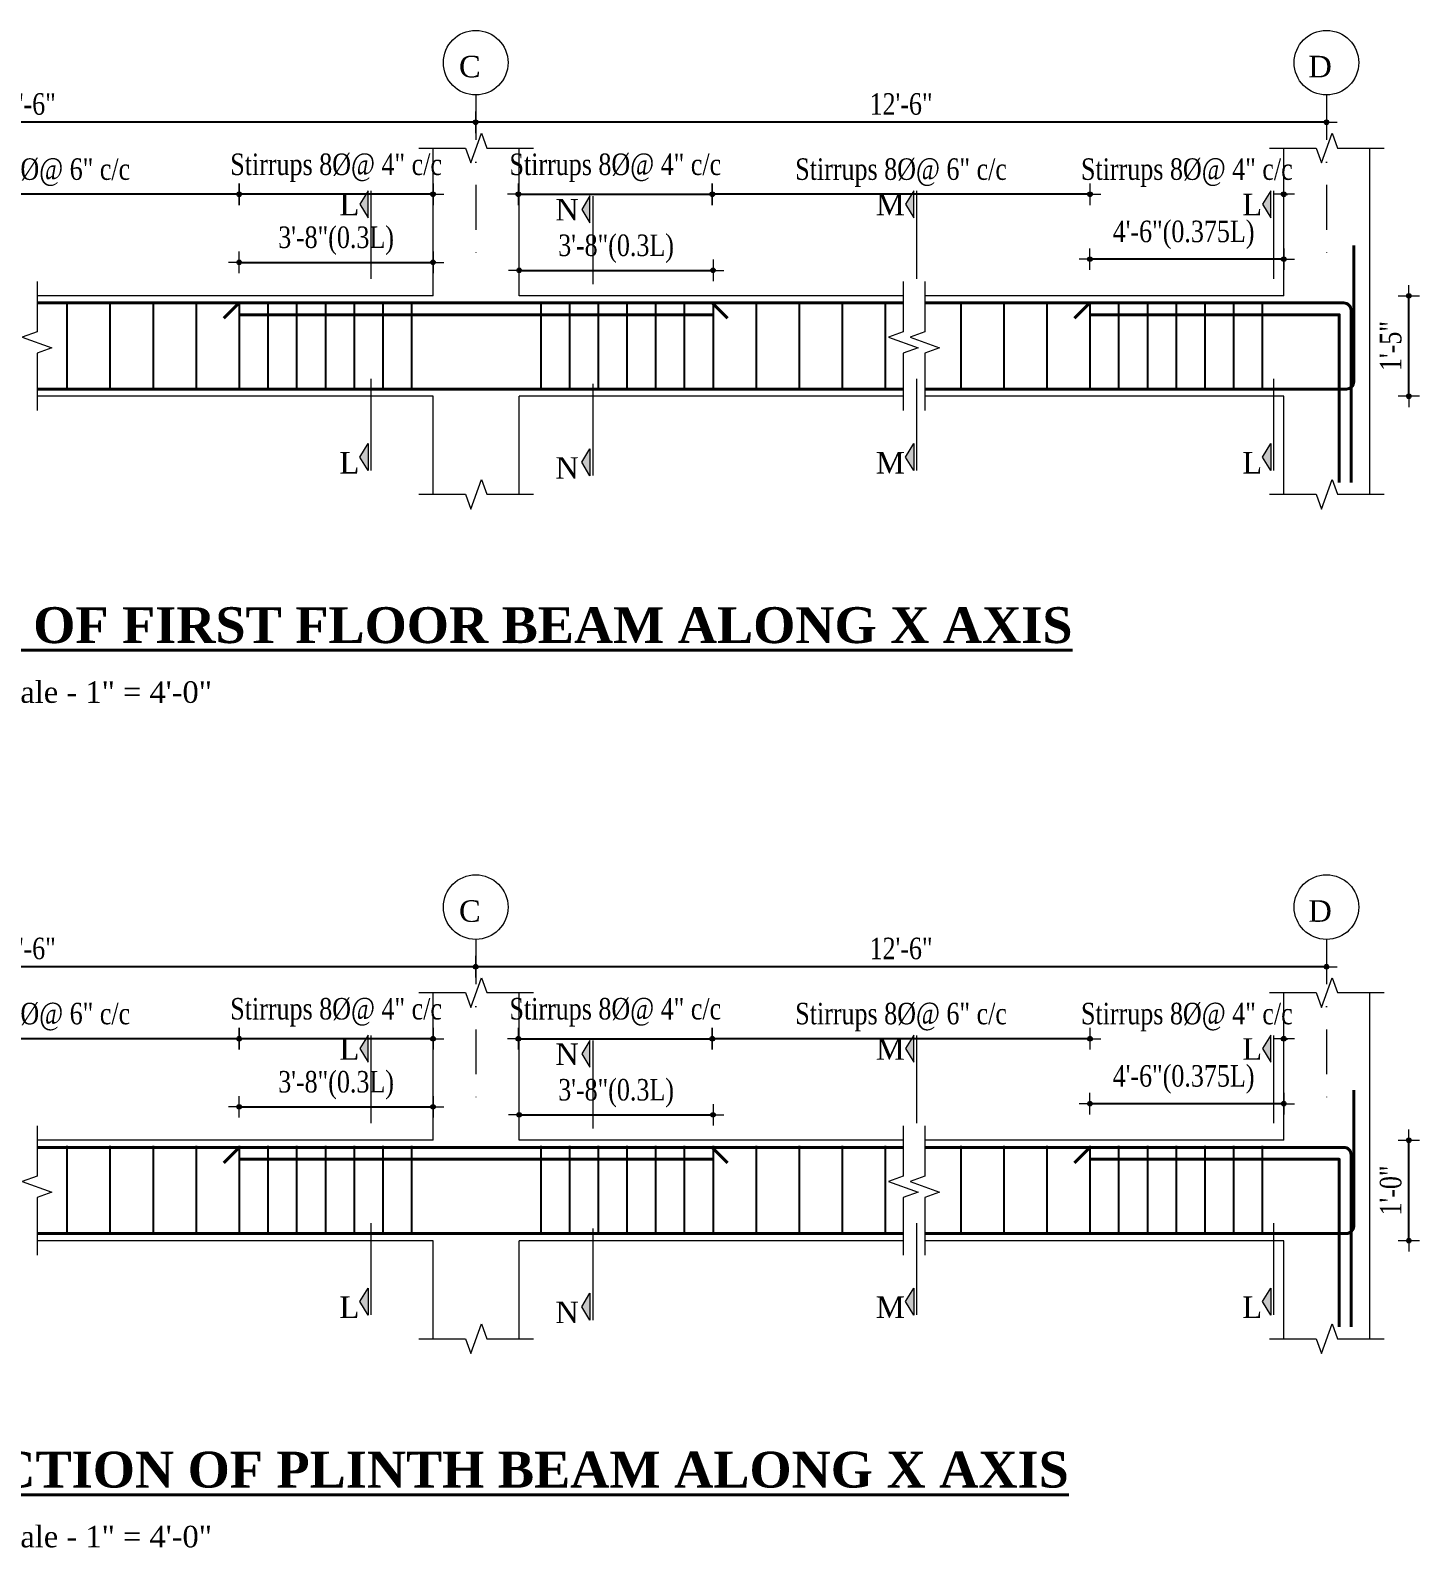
# Model space of a CAD drawing. Header units: feet. Extents: x 28652 to 66086, y -6769 to -640.
# Drawn here: x 55464 to 55851.1, y -1628.5 to -1205.6 of the extents above; entities that cross this region are included whole.
import ezdxf

# ---------------------------------------------------------------- set-up
doc = ezdxf.new("R2010")
doc.units = ezdxf.units.FT
doc.header["$LTSCALE"] = 50
doc.header["$MEASUREMENT"] = 0
doc.header["$PDMODE"] = 34
doc.linetypes.add('DASHDOTX2', pattern=[2, 1, -0.5, 0, -0.5])
for name, color, linetype, lineweight in [('DIMENSION', 142, 'Continuous', 13), ('SES-CENTRE', 8, 'DASHDOTX2', 13), ('SES-DIMENSION', 142, 'Continuous', 13), ('SES-HACTH', 8, 'Continuous', 13), ('SES-REBARS', 1, 'Continuous', 40), ('SES-SLAB OUTLINE', 4, 'Continuous', 18), ('SES-TEXT', 3, 'Continuous', 20), ('SES-TitleText', 7, 'Continuous', 40)]:
    doc.layers.add(name, color=color, linetype=linetype, lineweight=lineweight)
doc.layers.add('SES-STIRRUP', color=10, linetype='Continuous')
doc.styles.add('1.8 str', font='times.ttf', dxfattribs={"width": 0.8, "height": 6})
doc.styles.add('SES-ARAIL', font='times.ttf', dxfattribs={"height": 6})
doc.styles.add('SES-Title Text', font='times.ttf', dxfattribs={"height": 10})
doc.dimstyles.new('1.4', dxfattribs={"dimscale": 0, "dimtxt": 6, "dimasz": 0.5, "dimexe": 2, "dimexo": 9, "dimgap": 2, "dimtad": 1, "dimdec": 0, "dimlfac": 0.5, "dimzin": 3, "dimdsep": 46, "dimlunit": 4, "dimtxsty": '1.8 str', "dimblk": 'DIM', "dimcen": 3, "dimdle": 3, "dimse1": 1, "dimse2": 1, "dimclrd": 256, "dimclre": 256, "dimclrt": 7, "dimadec": 1, "dimazin": 2, "dimtfac": 1, "dimtdec": 0, "dimtix": 1, "dimtofl": 0, "dimtmove": 2, "dimatfit": 3, "dimldrblk": 'arrow', "dimfxl": 2, "dimfrac": 2, "dimtolj": 2, "dimtzin": 0, "dimarcsym": 0})

# ---------------------------------------------------------------- blocks, each defined once
blk = doc.blocks.new('DIM')
at = {"layer": 'DIMENSION'}
h = blk.add_hatch(color=256, dxfattribs=at)
h.paths.add_polyline_path([(0, 1.28), (0, 0), (1.28, 0, 0.414214)])
h.paths.add_polyline_path([(1.28, 0), (0, 0), (0, -1.28, 0.414214)])
h.paths.add_polyline_path([(0, 0), (-1.28, 0, 0.414214), (0, -1.28)])
h.paths.add_polyline_path([(0, 1.28, 0.414214), (-1.28, 0), (0, 0)])
for p, q in [((-6, 0), (6, 0)), ((0, 6), (0, -6))]:
    blk.add_line(p, q, dxfattribs=at)
blk.add_circle((0, 0), 1.28, dxfattribs=at)
blk = doc.blocks.new('*D714')
at = {"layer": 'Defpoints', "color": 0, "ltscale": 10, "transparency": 16777216}
for p in [(55588.1, -1231.22), (55588.1, -1267.08), (55825.1, -1267.08)]:
    blk.add_point(p, dxfattribs=at)
at = {"layer": 'SES-DIMENSION', "lineweight": -2, "ltscale": 10, "transparency": 16777216}
blk.add_line((55824.6, -1231.22), (55588.6, -1231.22), dxfattribs=at)
at = {"layer": 'SES-DIMENSION', "lineweight": -2, "ltscale": 10, "transparency": 16777216, "xscale": 0.5, "yscale": 0.5, "zscale": 0.5, "rotation": 180}
blk.add_blockref('DIM', (55588.1, -1231.22), dxfattribs=at)
at = {"layer": 'SES-DIMENSION', "lineweight": -2, "ltscale": 10, "transparency": 16777216, "xscale": 0.5, "yscale": 0.5, "zscale": 0.5}
blk.add_blockref('DIM', (55825.1, -1231.22), dxfattribs=at)
at = {"layer": 'SES-DIMENSION', "color": 7, "ltscale": 10, "transparency": 16777216, "insert": (55706.6, -1226.17), "char_height": 6, "attachment_point": 5, "style": '1.8 str'}
blk.add_mtext('\\A2;12\'-6"', dxfattribs=at)
blk = doc.blocks.new('arrow')
at = {"layer": 'DIMENSION'}
blk.add_lwpolyline([(1.21, 0, 0, 2.1, 0), (-2.29, 0, 0, 0, 0), (1.21, 0, 0, 0, 0)], format="xyseb", dxfattribs=at)
blk = doc.blocks.new('*D752')
at = {"layer": 'Defpoints', "color": 0, "ltscale": 10, "transparency": 16777216}
for p in [(55336.6, -1231.22), (55336.6, -1270.51), (55588.1, -1270.51)]:
    blk.add_point(p, dxfattribs=at)
at = {"layer": 'SES-DIMENSION', "lineweight": -2, "ltscale": 10, "transparency": 16777216}
blk.add_line((55587.6, -1231.22), (55337.1, -1231.22), dxfattribs=at)
at = {"layer": 'SES-DIMENSION', "lineweight": -2, "ltscale": 10, "transparency": 16777216, "xscale": 0.5, "yscale": 0.5, "zscale": 0.5, "rotation": 180}
blk.add_blockref('DIM', (55336.6, -1231.22), dxfattribs=at)
at = {"layer": 'SES-DIMENSION', "lineweight": -2, "ltscale": 10, "transparency": 16777216, "xscale": 0.5, "yscale": 0.5, "zscale": 0.5}
blk.add_blockref('DIM', (55588.1, -1231.22), dxfattribs=at)
at = {"layer": 'SES-DIMENSION', "color": 7, "ltscale": 10, "transparency": 16777216, "insert": (55462.35, -1226.17), "char_height": 6, "attachment_point": 5, "style": '1.8 str'}
blk.add_mtext('\\A2;11\'-6"', dxfattribs=at)
blk = doc.blocks.new('*D715')
at = {"layer": 'Defpoints', "color": 0, "ltscale": 10, "transparency": 16777216}
for p in [(55759.21, -1269.4), (55759.21, -1293.29), (55813.21, -1290.12)]:
    blk.add_point(p, dxfattribs=at)
at = {"layer": 'SES-DIMENSION', "lineweight": -2, "ltscale": 10, "transparency": 16777216}
blk.add_line((55812.71, -1269.4), (55759.71, -1269.4), dxfattribs=at)
at = {"layer": 'SES-DIMENSION', "lineweight": -2, "ltscale": 10, "transparency": 16777216, "xscale": 0.5, "yscale": 0.5, "zscale": 0.5, "rotation": 180}
blk.add_blockref('DIM', (55759.21, -1269.4), dxfattribs=at)
at = {"layer": 'SES-DIMENSION', "lineweight": -2, "ltscale": 10, "transparency": 16777216, "xscale": 0.5, "yscale": 0.5, "zscale": 0.5}
blk.add_blockref('DIM', (55813.21, -1269.4), dxfattribs=at)
at = {"layer": 'SES-DIMENSION', "color": 7, "ltscale": 10, "transparency": 16777216, "insert": (55785.3, -1262.62), "char_height": 6, "attachment_point": 5, "style": '1.8 str'}
blk.add_mtext('\\A2;4\'-6"(0.375L)', dxfattribs=at)
blk = doc.blocks.new('*D716')
at = {"layer": 'Defpoints', "color": 0, "ltscale": 10, "transparency": 16777216}
for p in [(55759.21, -1251.29), (55813.21, -1263.27), (55759.21, -1268.54)]:
    blk.add_point(p, dxfattribs=at)
at = {"layer": 'SES-DIMENSION', "lineweight": -2, "ltscale": 10, "transparency": 16777216}
for p, q in [((55758.71, -1251.29), (55758.21, -1251.29)), ((55813.71, -1251.29), (55814.21, -1251.29))]:
    blk.add_line(p, q, dxfattribs=at)
at = {"layer": 'SES-DIMENSION', "lineweight": -2, "ltscale": 10, "transparency": 16777216, "xscale": 0.5, "yscale": 0.5, "zscale": 0.5}
blk.add_blockref('DIM', (55759.21, -1251.29), dxfattribs=at)
at = {"layer": 'SES-DIMENSION', "lineweight": -2, "ltscale": 10, "transparency": 16777216, "xscale": 0.5, "yscale": 0.5, "zscale": 0.5, "rotation": 180}
blk.add_blockref('DIM', (55813.21, -1251.29), dxfattribs=at)
at = {"layer": 'SES-DIMENSION', "color": 7, "ltscale": 10, "transparency": 16777216, "insert": (55786.21, -1245.26), "char_height": 6, "attachment_point": 5, "style": '1.8 str'}
blk.add_mtext('\\A2;Stirrups 8%%C@ 4" c/c', dxfattribs=at)
blk = doc.blocks.new('*D717')
at = {"layer": 'Defpoints', "color": 0, "ltscale": 10, "transparency": 16777216}
for p in [(55654.21, -1272.51), (55600.21, -1279.6), (55654.21, -1290.22)]:
    blk.add_point(p, dxfattribs=at)
at = {"layer": 'SES-DIMENSION', "lineweight": -2, "ltscale": 10, "transparency": 16777216}
blk.add_line((55600.71, -1272.51), (55653.71, -1272.51), dxfattribs=at)
at = {"layer": 'SES-DIMENSION', "lineweight": -2, "ltscale": 10, "transparency": 16777216, "xscale": 0.5, "yscale": 0.5, "zscale": 0.5, "rotation": 180}
blk.add_blockref('DIM', (55600.21, -1272.51), dxfattribs=at)
at = {"layer": 'SES-DIMENSION', "lineweight": -2, "ltscale": 10, "transparency": 16777216, "xscale": 0.5, "yscale": 0.5, "zscale": 0.5}
blk.add_blockref('DIM', (55654.21, -1272.51), dxfattribs=at)
at = {"layer": 'SES-DIMENSION', "color": 7, "ltscale": 10, "transparency": 16777216, "insert": (55627.21, -1266.49), "char_height": 6, "attachment_point": 5, "style": '1.8 str'}
blk.add_mtext('\\A2;3\'-8"(0.3L)', dxfattribs=at)
blk = doc.blocks.new('*D718')
at = {"layer": 'Defpoints', "color": 0, "ltscale": 10, "transparency": 16777216}
for p in [(55653.99, -1251.29), (55599.99, -1263.27), (55653.99, -1268.54)]:
    blk.add_point(p, dxfattribs=at)
at = {"layer": 'SES-DIMENSION', "lineweight": -2, "ltscale": 10, "transparency": 16777216}
blk.add_line((55600.49, -1251.29), (55653.49, -1251.29), dxfattribs=at)
at = {"layer": 'SES-DIMENSION', "lineweight": -2, "ltscale": 10, "transparency": 16777216, "xscale": 0.5, "yscale": 0.5, "zscale": 0.5, "rotation": 180}
blk.add_blockref('DIM', (55599.99, -1251.29), dxfattribs=at)
at = {"layer": 'SES-DIMENSION', "lineweight": -2, "ltscale": 10, "transparency": 16777216, "xscale": 0.5, "yscale": 0.5, "zscale": 0.5}
blk.add_blockref('DIM', (55653.99, -1251.29), dxfattribs=at)
at = {"layer": 'SES-DIMENSION', "color": 7, "ltscale": 10, "transparency": 16777216, "insert": (55626.99, -1243.92), "char_height": 6, "attachment_point": 5, "style": '1.8 str'}
blk.add_mtext('\\A2;Stirrups 8%%C@ 4" c/c', dxfattribs=at)
blk = doc.blocks.new('*D719')
at = {"layer": 'Defpoints', "color": 0, "ltscale": 10, "transparency": 16777216}
for p in [(55653.99, -1251.29), (55653.99, -1268.54), (55759.21, -1266.32)]:
    blk.add_point(p, dxfattribs=at)
at = {"layer": 'SES-DIMENSION', "lineweight": -2, "ltscale": 10, "transparency": 16777216}
blk.add_line((55758.71, -1251.29), (55654.49, -1251.29), dxfattribs=at)
at = {"layer": 'SES-DIMENSION', "lineweight": -2, "ltscale": 10, "transparency": 16777216, "xscale": 0.5, "yscale": 0.5, "zscale": 0.5, "rotation": 180}
blk.add_blockref('DIM', (55653.99, -1251.29), dxfattribs=at)
at = {"layer": 'SES-DIMENSION', "lineweight": -2, "ltscale": 10, "transparency": 16777216, "xscale": 0.5, "yscale": 0.5, "zscale": 0.5}
blk.add_blockref('DIM', (55759.21, -1251.29), dxfattribs=at)
at = {"layer": 'SES-DIMENSION', "color": 7, "ltscale": 10, "transparency": 16777216, "insert": (55706.6, -1245.26), "char_height": 6, "attachment_point": 5, "style": '1.8 str'}
blk.add_mtext('\\A2;Stirrups 8%%C@ 6" c/c', dxfattribs=at)
blk = doc.blocks.new('*D720')
at = {"layer": 'Defpoints', "color": 0, "ltscale": 10, "transparency": 16777216}
for p in [(55576.21, -1270.28), (55522.21, -1279.6), (55576.21, -1290.22)]:
    blk.add_point(p, dxfattribs=at)
at = {"layer": 'SES-DIMENSION', "lineweight": -2, "ltscale": 10, "transparency": 16777216}
blk.add_line((55522.71, -1270.28), (55575.71, -1270.28), dxfattribs=at)
at = {"layer": 'SES-DIMENSION', "lineweight": -2, "ltscale": 10, "transparency": 16777216, "xscale": 0.5, "yscale": 0.5, "zscale": 0.5, "rotation": 180}
blk.add_blockref('DIM', (55522.21, -1270.28), dxfattribs=at)
at = {"layer": 'SES-DIMENSION', "lineweight": -2, "ltscale": 10, "transparency": 16777216, "xscale": 0.5, "yscale": 0.5, "zscale": 0.5}
blk.add_blockref('DIM', (55576.21, -1270.28), dxfattribs=at)
at = {"layer": 'SES-DIMENSION', "color": 7, "ltscale": 10, "transparency": 16777216, "insert": (55549.21, -1264.25), "char_height": 6, "attachment_point": 5, "style": '1.8 str'}
blk.add_mtext('\\A2;3\'-8"(0.3L)', dxfattribs=at)
blk = doc.blocks.new('*D721')
at = {"layer": 'Defpoints', "color": 0, "ltscale": 10, "transparency": 16777216}
for p in [(55522.21, -1251.29), (55576.21, -1263.27), (55522.21, -1268.54)]:
    blk.add_point(p, dxfattribs=at)
at = {"layer": 'SES-DIMENSION', "lineweight": -2, "ltscale": 10, "transparency": 16777216}
blk.add_line((55575.71, -1251.29), (55522.71, -1251.29), dxfattribs=at)
at = {"layer": 'SES-DIMENSION', "lineweight": -2, "ltscale": 10, "transparency": 16777216, "xscale": 0.5, "yscale": 0.5, "zscale": 0.5, "rotation": 180}
blk.add_blockref('DIM', (55522.21, -1251.29), dxfattribs=at)
at = {"layer": 'SES-DIMENSION', "lineweight": -2, "ltscale": 10, "transparency": 16777216, "xscale": 0.5, "yscale": 0.5, "zscale": 0.5}
blk.add_blockref('DIM', (55576.21, -1251.29), dxfattribs=at)
at = {"layer": 'SES-DIMENSION', "color": 7, "ltscale": 10, "transparency": 16777216, "insert": (55549.21, -1243.92), "char_height": 6, "attachment_point": 5, "style": '1.8 str'}
blk.add_mtext('\\A2;Stirrups 8%%C@ 4" c/c', dxfattribs=at)
blk = doc.blocks.new('*D724')
at = {"layer": 'Defpoints', "color": 0, "ltscale": 10, "transparency": 16777216}
for p in [(55402.49, -1251.29), (55402.49, -1254.29), (55522.21, -1266.32)]:
    blk.add_point(p, dxfattribs=at)
at = {"layer": 'SES-DIMENSION', "lineweight": -2, "ltscale": 10, "transparency": 16777216}
blk.add_line((55521.71, -1251.29), (55402.99, -1251.29), dxfattribs=at)
at = {"layer": 'SES-DIMENSION', "lineweight": -2, "ltscale": 10, "transparency": 16777216, "xscale": 0.5, "yscale": 0.5, "zscale": 0.5, "rotation": 180}
blk.add_blockref('DIM', (55402.49, -1251.29), dxfattribs=at)
at = {"layer": 'SES-DIMENSION', "lineweight": -2, "ltscale": 10, "transparency": 16777216, "xscale": 0.5, "yscale": 0.5, "zscale": 0.5}
blk.add_blockref('DIM', (55522.21, -1251.29), dxfattribs=at)
at = {"layer": 'SES-DIMENSION', "color": 7, "ltscale": 10, "transparency": 16777216, "insert": (55462.35, -1245.26), "char_height": 6, "attachment_point": 5, "style": '1.8 str'}
blk.add_mtext('\\A2;Stirrups 8%%C@ 6" c/c', dxfattribs=at)
blk = doc.blocks.new('*D725')
at = {"layer": 'Defpoints', "color": 0, "ltscale": 10, "transparency": 16777216}
for p in [(55845.8, -1279.6), (55848.06, -1279.6), (55843.36, -1307.6)]:
    blk.add_point(p, dxfattribs=at)
at = {"layer": 'SES-DIMENSION', "lineweight": -2, "ltscale": 10, "transparency": 16777216}
blk.add_line((55848.06, -1307.1), (55848.06, -1280.1), dxfattribs=at)
at = {"layer": 'SES-DIMENSION', "lineweight": -2, "ltscale": 10, "transparency": 16777216, "xscale": 0.5, "yscale": 0.5, "zscale": 0.5}
for p, rotation in [((55848.06, -1279.6), 90), ((55848.06, -1307.6), 270)]:
    blk.add_blockref('DIM', p, dxfattribs=dict(at, rotation=rotation))
at = {"layer": 'SES-DIMENSION', "color": 7, "ltscale": 10, "transparency": 16777216, "insert": (55843.01, -1293.6), "char_height": 6, "attachment_point": 5, "rotation": 90, "style": '1.8 str'}
blk.add_mtext('\\A2;1\'-5"', dxfattribs=at)
blk = doc.blocks.new('*D695')
at = {"layer": 'Defpoints', "color": 0, "ltscale": 10, "transparency": 16777216}
for p in [(55588.1, -1466.61), (55588.1, -1502.46), (55825.1, -1502.46)]:
    blk.add_point(p, dxfattribs=at)
at = {"layer": 'SES-DIMENSION', "lineweight": -2, "ltscale": 10, "transparency": 16777216}
blk.add_line((55824.6, -1466.61), (55588.6, -1466.61), dxfattribs=at)
at = {"layer": 'SES-DIMENSION', "lineweight": -2, "ltscale": 10, "transparency": 16777216, "xscale": 0.5, "yscale": 0.5, "zscale": 0.5, "rotation": 180}
blk.add_blockref('DIM', (55588.1, -1466.61), dxfattribs=at)
at = {"layer": 'SES-DIMENSION', "lineweight": -2, "ltscale": 10, "transparency": 16777216, "xscale": 0.5, "yscale": 0.5, "zscale": 0.5}
blk.add_blockref('DIM', (55825.1, -1466.61), dxfattribs=at)
at = {"layer": 'SES-DIMENSION', "color": 7, "ltscale": 10, "transparency": 16777216, "insert": (55706.6, -1461.56), "char_height": 6, "attachment_point": 5, "style": '1.8 str'}
blk.add_mtext('\\A2;12\'-6"', dxfattribs=at)
blk = doc.blocks.new('*D751')
at = {"layer": 'Defpoints', "color": 0, "ltscale": 10, "transparency": 16777216}
for p in [(55336.6, -1466.61), (55336.6, -1505.9), (55588.1, -1505.9)]:
    blk.add_point(p, dxfattribs=at)
at = {"layer": 'SES-DIMENSION', "lineweight": -2, "ltscale": 10, "transparency": 16777216}
blk.add_line((55587.6, -1466.61), (55337.1, -1466.61), dxfattribs=at)
at = {"layer": 'SES-DIMENSION', "lineweight": -2, "ltscale": 10, "transparency": 16777216, "xscale": 0.5, "yscale": 0.5, "zscale": 0.5, "rotation": 180}
blk.add_blockref('DIM', (55336.6, -1466.61), dxfattribs=at)
at = {"layer": 'SES-DIMENSION', "lineweight": -2, "ltscale": 10, "transparency": 16777216, "xscale": 0.5, "yscale": 0.5, "zscale": 0.5}
blk.add_blockref('DIM', (55588.1, -1466.61), dxfattribs=at)
at = {"layer": 'SES-DIMENSION', "color": 7, "ltscale": 10, "transparency": 16777216, "insert": (55462.35, -1461.56), "char_height": 6, "attachment_point": 5, "style": '1.8 str'}
blk.add_mtext('\\A2;11\'-6"', dxfattribs=at)
blk = doc.blocks.new('*D696')
at = {"layer": 'Defpoints', "color": 0, "ltscale": 10, "transparency": 16777216}
for p in [(55759.21, -1504.79), (55813.21, -1525.5), (55759.21, -1528.67)]:
    blk.add_point(p, dxfattribs=at)
at = {"layer": 'SES-DIMENSION', "lineweight": -2, "ltscale": 10, "transparency": 16777216}
blk.add_line((55812.71, -1504.79), (55759.71, -1504.79), dxfattribs=at)
at = {"layer": 'SES-DIMENSION', "lineweight": -2, "ltscale": 10, "transparency": 16777216, "xscale": 0.5, "yscale": 0.5, "zscale": 0.5, "rotation": 180}
blk.add_blockref('DIM', (55759.21, -1504.79), dxfattribs=at)
at = {"layer": 'SES-DIMENSION', "lineweight": -2, "ltscale": 10, "transparency": 16777216, "xscale": 0.5, "yscale": 0.5, "zscale": 0.5}
blk.add_blockref('DIM', (55813.21, -1504.79), dxfattribs=at)
at = {"layer": 'SES-DIMENSION', "color": 7, "ltscale": 10, "transparency": 16777216, "insert": (55785.3, -1498.01), "char_height": 6, "attachment_point": 5, "style": '1.8 str'}
blk.add_mtext('\\A2;4\'-6"(0.375L)', dxfattribs=at)
blk = doc.blocks.new('*D697')
at = {"layer": 'Defpoints', "color": 0, "ltscale": 10, "transparency": 16777216}
for p in [(55759.21, -1486.68), (55813.21, -1498.65), (55759.21, -1503.92)]:
    blk.add_point(p, dxfattribs=at)
at = {"layer": 'SES-DIMENSION', "lineweight": -2, "ltscale": 10, "transparency": 16777216}
for p, q in [((55758.71, -1486.68), (55758.21, -1486.68)), ((55813.71, -1486.68), (55814.21, -1486.68))]:
    blk.add_line(p, q, dxfattribs=at)
at = {"layer": 'SES-DIMENSION', "lineweight": -2, "ltscale": 10, "transparency": 16777216, "xscale": 0.5, "yscale": 0.5, "zscale": 0.5}
blk.add_blockref('DIM', (55759.21, -1486.68), dxfattribs=at)
at = {"layer": 'SES-DIMENSION', "lineweight": -2, "ltscale": 10, "transparency": 16777216, "xscale": 0.5, "yscale": 0.5, "zscale": 0.5, "rotation": 180}
blk.add_blockref('DIM', (55813.21, -1486.68), dxfattribs=at)
at = {"layer": 'SES-DIMENSION', "color": 7, "ltscale": 10, "transparency": 16777216, "insert": (55786.21, -1480.64), "char_height": 6, "attachment_point": 5, "style": '1.8 str'}
blk.add_mtext('\\A2;Stirrups 8%%C@ 4" c/c', dxfattribs=at)
blk = doc.blocks.new('*D698')
at = {"layer": 'Defpoints', "color": 0, "ltscale": 10, "transparency": 16777216}
for p in [(55654.21, -1507.9), (55600.21, -1514.98), (55654.21, -1525.61)]:
    blk.add_point(p, dxfattribs=at)
at = {"layer": 'SES-DIMENSION', "lineweight": -2, "ltscale": 10, "transparency": 16777216}
blk.add_line((55600.71, -1507.9), (55653.71, -1507.9), dxfattribs=at)
at = {"layer": 'SES-DIMENSION', "lineweight": -2, "ltscale": 10, "transparency": 16777216, "xscale": 0.5, "yscale": 0.5, "zscale": 0.5, "rotation": 180}
blk.add_blockref('DIM', (55600.21, -1507.9), dxfattribs=at)
at = {"layer": 'SES-DIMENSION', "lineweight": -2, "ltscale": 10, "transparency": 16777216, "xscale": 0.5, "yscale": 0.5, "zscale": 0.5}
blk.add_blockref('DIM', (55654.21, -1507.9), dxfattribs=at)
at = {"layer": 'SES-DIMENSION', "color": 7, "ltscale": 10, "transparency": 16777216, "insert": (55627.21, -1501.87), "char_height": 6, "attachment_point": 5, "style": '1.8 str'}
blk.add_mtext('\\A2;3\'-8"(0.3L)', dxfattribs=at)
blk = doc.blocks.new('*D699')
at = {"layer": 'Defpoints', "color": 0, "ltscale": 10, "transparency": 16777216}
for p in [(55653.99, -1486.68), (55599.99, -1498.65), (55653.99, -1503.92)]:
    blk.add_point(p, dxfattribs=at)
at = {"layer": 'SES-DIMENSION', "lineweight": -2, "ltscale": 10, "transparency": 16777216}
blk.add_line((55600.49, -1486.68), (55653.49, -1486.68), dxfattribs=at)
at = {"layer": 'SES-DIMENSION', "lineweight": -2, "ltscale": 10, "transparency": 16777216, "xscale": 0.5, "yscale": 0.5, "zscale": 0.5, "rotation": 180}
blk.add_blockref('DIM', (55599.99, -1486.68), dxfattribs=at)
at = {"layer": 'SES-DIMENSION', "lineweight": -2, "ltscale": 10, "transparency": 16777216, "xscale": 0.5, "yscale": 0.5, "zscale": 0.5}
blk.add_blockref('DIM', (55653.99, -1486.68), dxfattribs=at)
at = {"layer": 'SES-DIMENSION', "color": 7, "ltscale": 10, "transparency": 16777216, "insert": (55626.99, -1479.3), "char_height": 6, "attachment_point": 5, "style": '1.8 str'}
blk.add_mtext('\\A2;Stirrups 8%%C@ 4" c/c', dxfattribs=at)
blk = doc.blocks.new('*D700')
at = {"layer": 'Defpoints', "color": 0, "ltscale": 10, "transparency": 16777216}
for p in [(55653.99, -1486.68), (55653.99, -1503.92), (55759.21, -1501.71)]:
    blk.add_point(p, dxfattribs=at)
at = {"layer": 'SES-DIMENSION', "lineweight": -2, "ltscale": 10, "transparency": 16777216}
blk.add_line((55758.71, -1486.68), (55654.49, -1486.68), dxfattribs=at)
at = {"layer": 'SES-DIMENSION', "lineweight": -2, "ltscale": 10, "transparency": 16777216, "xscale": 0.5, "yscale": 0.5, "zscale": 0.5, "rotation": 180}
blk.add_blockref('DIM', (55653.99, -1486.68), dxfattribs=at)
at = {"layer": 'SES-DIMENSION', "lineweight": -2, "ltscale": 10, "transparency": 16777216, "xscale": 0.5, "yscale": 0.5, "zscale": 0.5}
blk.add_blockref('DIM', (55759.21, -1486.68), dxfattribs=at)
at = {"layer": 'SES-DIMENSION', "color": 7, "ltscale": 10, "transparency": 16777216, "insert": (55706.6, -1480.64), "char_height": 6, "attachment_point": 5, "style": '1.8 str'}
blk.add_mtext('\\A2;Stirrups 8%%C@ 6" c/c', dxfattribs=at)
blk = doc.blocks.new('*D701')
at = {"layer": 'Defpoints', "color": 0, "ltscale": 10, "transparency": 16777216}
for p in [(55576.21, -1505.66), (55522.21, -1514.98), (55576.21, -1525.61)]:
    blk.add_point(p, dxfattribs=at)
at = {"layer": 'SES-DIMENSION', "lineweight": -2, "ltscale": 10, "transparency": 16777216}
blk.add_line((55522.71, -1505.66), (55575.71, -1505.66), dxfattribs=at)
at = {"layer": 'SES-DIMENSION', "lineweight": -2, "ltscale": 10, "transparency": 16777216, "xscale": 0.5, "yscale": 0.5, "zscale": 0.5, "rotation": 180}
blk.add_blockref('DIM', (55522.21, -1505.66), dxfattribs=at)
at = {"layer": 'SES-DIMENSION', "lineweight": -2, "ltscale": 10, "transparency": 16777216, "xscale": 0.5, "yscale": 0.5, "zscale": 0.5}
blk.add_blockref('DIM', (55576.21, -1505.66), dxfattribs=at)
at = {"layer": 'SES-DIMENSION', "color": 7, "ltscale": 10, "transparency": 16777216, "insert": (55549.21, -1499.64), "char_height": 6, "attachment_point": 5, "style": '1.8 str'}
blk.add_mtext('\\A2;3\'-8"(0.3L)', dxfattribs=at)
blk = doc.blocks.new('*D702')
at = {"layer": 'Defpoints', "color": 0, "ltscale": 10, "transparency": 16777216}
for p in [(55522.21, -1486.68), (55576.21, -1498.65), (55522.21, -1503.92)]:
    blk.add_point(p, dxfattribs=at)
at = {"layer": 'SES-DIMENSION', "lineweight": -2, "ltscale": 10, "transparency": 16777216}
blk.add_line((55575.71, -1486.68), (55522.71, -1486.68), dxfattribs=at)
at = {"layer": 'SES-DIMENSION', "lineweight": -2, "ltscale": 10, "transparency": 16777216, "xscale": 0.5, "yscale": 0.5, "zscale": 0.5, "rotation": 180}
blk.add_blockref('DIM', (55522.21, -1486.68), dxfattribs=at)
at = {"layer": 'SES-DIMENSION', "lineweight": -2, "ltscale": 10, "transparency": 16777216, "xscale": 0.5, "yscale": 0.5, "zscale": 0.5}
blk.add_blockref('DIM', (55576.21, -1486.68), dxfattribs=at)
at = {"layer": 'SES-DIMENSION', "color": 7, "ltscale": 10, "transparency": 16777216, "insert": (55549.21, -1479.3), "char_height": 6, "attachment_point": 5, "style": '1.8 str'}
blk.add_mtext('\\A2;Stirrups 8%%C@ 4" c/c', dxfattribs=at)
blk = doc.blocks.new('*D705')
at = {"layer": 'Defpoints', "color": 0, "ltscale": 10, "transparency": 16777216}
for p in [(55402.49, -1486.68), (55402.49, -1489.68), (55522.21, -1501.71)]:
    blk.add_point(p, dxfattribs=at)
at = {"layer": 'SES-DIMENSION', "lineweight": -2, "ltscale": 10, "transparency": 16777216}
blk.add_line((55521.71, -1486.68), (55402.99, -1486.68), dxfattribs=at)
at = {"layer": 'SES-DIMENSION', "lineweight": -2, "ltscale": 10, "transparency": 16777216, "xscale": 0.5, "yscale": 0.5, "zscale": 0.5, "rotation": 180}
blk.add_blockref('DIM', (55402.49, -1486.68), dxfattribs=at)
at = {"layer": 'SES-DIMENSION', "lineweight": -2, "ltscale": 10, "transparency": 16777216, "xscale": 0.5, "yscale": 0.5, "zscale": 0.5}
blk.add_blockref('DIM', (55522.21, -1486.68), dxfattribs=at)
at = {"layer": 'SES-DIMENSION', "color": 7, "ltscale": 10, "transparency": 16777216, "insert": (55462.35, -1480.64), "char_height": 6, "attachment_point": 5, "style": '1.8 str'}
blk.add_mtext('\\A2;Stirrups 8%%C@ 6" c/c', dxfattribs=at)
blk = doc.blocks.new('*D706')
at = {"layer": 'Defpoints', "color": 0, "ltscale": 10, "transparency": 16777216}
for p in [(55845.8, -1514.98), (55848.06, -1514.98), (55843.36, -1542.98)]:
    blk.add_point(p, dxfattribs=at)
at = {"layer": 'SES-DIMENSION', "lineweight": -2, "ltscale": 10, "transparency": 16777216}
blk.add_line((55848.06, -1542.48), (55848.06, -1515.48), dxfattribs=at)
at = {"layer": 'SES-DIMENSION', "lineweight": -2, "ltscale": 10, "transparency": 16777216, "xscale": 0.5, "yscale": 0.5, "zscale": 0.5}
for p, rotation in [((55848.06, -1514.98), 90), ((55848.06, -1542.98), 270)]:
    blk.add_blockref('DIM', p, dxfattribs=dict(at, rotation=rotation))
at = {"layer": 'SES-DIMENSION', "color": 7, "ltscale": 10, "transparency": 16777216, "insert": (55843.01, -1528.98), "char_height": 6, "attachment_point": 5, "rotation": 90, "style": '1.8 str'}
blk.add_mtext('\\A2;1\'-0"', dxfattribs=at)

msp = doc.modelspace()

# ---------------------------------------------------------------- hatches: boundary and pattern name
at = {"layer": 'SES-HACTH', "ltscale": 10}
for points in [[(55558.12, -1250.32), (55558.12, -1257.82), (55555.81, -1254.07)], [(55619.93, -1251.76), (55619.93, -1259.26), (55617.62, -1255.51)], [(55710.15, -1250.32), (55710.15, -1257.82), (55707.84, -1254.07)], [(55809.62, -1250.32), (55809.62, -1257.82), (55807.31, -1254.07)], [(55558.12, -1328.31), (55558.12, -1320.81), (55555.81, -1324.56)], [(55619.93, -1329.76), (55619.93, -1322.25), (55617.62, -1326)], [(55710.15, -1328.31), (55710.15, -1320.81), (55707.84, -1324.56)], [(55809.62, -1328.31), (55809.62, -1320.81), (55807.31, -1324.56)], [(55558.12, -1485.7), (55558.12, -1493.2), (55555.81, -1489.45)], [(55619.93, -1487.15), (55619.93, -1494.65), (55617.62, -1490.9)], [(55710.15, -1485.7), (55710.15, -1493.2), (55707.84, -1489.45)], [(55809.62, -1485.7), (55809.62, -1493.2), (55807.31, -1489.45)], [(55558.12, -1563.7), (55558.12, -1556.19), (55555.81, -1559.94)], [(55710.15, -1563.7), (55710.15, -1556.19), (55707.84, -1559.94)], [(55809.62, -1563.7), (55809.62, -1556.19), (55807.31, -1559.94)], [(55619.93, -1565.14), (55619.93, -1557.64), (55617.62, -1561.39)]]:
    msp.add_hatch(color=256, dxfattribs=at).paths.add_polyline_path(points)

# ---------------------------------------------------------------- linework, layer by layer
at = {"layer": 'SES-CENTRE', "ltscale": 0.25}
for p, q in [((55588.1, -1223.61), (55588.1, -1270.51)), ((55825.1, -1223.61), (55825.1, -1270.51)), ((55588.1, -1458.99), (55588.1, -1505.9)), ((55825.1, -1458.99), (55825.1, -1505.9))]:
    msp.add_line(p, q, dxfattribs=at)
at = {"layer": 'SES-DIMENSION', "ltscale": 10}
for p, q in [((55558.97, -1274.87), (55558.97, -1250.37)), ((55620.79, -1276.31), (55620.79, -1251.81)), ((55711.01, -1274.87), (55711.01, -1250.37)), ((55810.47, -1274.87), (55810.47, -1250.37)), ((55558.97, -1328.26), (55558.97, -1302.72)), ((55620.79, -1329.71), (55620.79, -1304.16)), ((55711.01, -1328.26), (55711.01, -1302.72)), ((55810.47, -1328.26), (55810.47, -1302.72)), ((55558.97, -1510.25), (55558.97, -1485.75)), ((55620.79, -1511.69), (55620.79, -1487.2)), ((55711.01, -1510.25), (55711.01, -1485.75)), ((55810.47, -1510.25), (55810.47, -1485.75)), ((55558.97, -1563.65), (55558.97, -1538.1)), ((55711.01, -1563.65), (55711.01, -1538.1)), ((55810.47, -1563.65), (55810.47, -1538.1)), ((55620.79, -1565.09), (55620.79, -1539.55))]:
    msp.add_line(p, q, dxfattribs=at)
for points in [[(55558.12, -1257.82), (55558.12, -1250.32), (55555.81, -1254.07), (55558.12, -1257.82)], [(55619.93, -1259.26), (55619.93, -1251.76), (55617.62, -1255.51), (55619.93, -1259.26)], [(55710.15, -1257.82), (55710.15, -1250.32), (55707.84, -1254.07), (55710.15, -1257.82)], [(55809.62, -1257.82), (55809.62, -1250.32), (55807.31, -1254.07), (55809.62, -1257.82)], [(55558.12, -1493.2), (55558.12, -1485.7), (55555.81, -1489.45), (55558.12, -1493.2)], [(55619.93, -1494.65), (55619.93, -1487.15), (55617.62, -1490.9), (55619.93, -1494.65)], [(55710.15, -1493.2), (55710.15, -1485.7), (55707.84, -1489.45), (55710.15, -1493.2)], [(55809.62, -1493.2), (55809.62, -1485.7), (55807.31, -1489.45), (55809.62, -1493.2)]]:
    msp.add_lwpolyline(points, dxfattribs=at)
at = {"layer": 'SES-DIMENSION', "linetype": 'Continuous', "ltscale": 10}
for centre in [(55588.1, -1214.61), (55825.1, -1214.61), (55588.1, -1449.99), (55825.1, -1449.99)]:
    msp.add_circle(centre, 9, dxfattribs=at)
at = {"layer": 'SES-REBARS', "ltscale": 10}
for p, q in [((55522.21, -1284.89), (55654.21, -1284.89)), ((55547.07, -1281.6), (55707.21, -1281.6)), ((55547.07, -1305.6), (55707.21, -1305.6)), ((55547.07, -1516.98), (55707.21, -1516.98)), ((55522.21, -1520.27), (55654.21, -1520.27)), ((55547.07, -1540.98), (55707.21, -1540.98))]:
    msp.add_line(p, q, dxfattribs=at)
for points in [[(55813.21, -1305.6), (55830.69, -1305.6, 0.414214), (55832.71, -1303.58), (55832.71, -1265.6)], [(55831.96, -1331.6), (55831.96, -1283.61, 0.414214), (55829.94, -1281.6), (55813.21, -1281.6)], [(55813.21, -1540.98), (55830.69, -1540.98, 0.414214), (55832.71, -1538.97), (55832.71, -1500.98)], [(55831.96, -1566.98), (55831.96, -1519, 0.414214), (55829.94, -1516.98), (55813.21, -1516.98)]]:
    msp.add_lwpolyline(points, format="xyb", dxfattribs=at)
for points in [[(55465.9, -1281.6), (55547.07, -1281.6)], [(55522.21, -1281.6), (55517.95, -1285.86)], [(55607.21, -1281.6), (55661.21, -1281.6)], [(55607.21, -1284.89), (55654.21, -1284.89)], [(55653.99, -1281.6), (55658.25, -1285.86)], [(55759.21, -1281.6), (55713.21, -1281.6)], [(55759.21, -1281.6), (55754.95, -1285.86)], [(55813.21, -1281.6), (55759.21, -1281.6)], [(55813.21, -1284.89), (55759.21, -1284.89)], [(55828.67, -1331.6), (55828.67, -1284.89), (55813.21, -1284.89)], [(55547.07, -1305.6), (55465.9, -1305.6)], [(55661.21, -1305.6), (55607.21, -1305.6)], [(55713.21, -1305.6), (55759.21, -1305.6)], [(55759.21, -1305.6), (55813.21, -1305.6)], [(55465.9, -1516.98), (55547.07, -1516.98)], [(55522.21, -1516.98), (55517.95, -1521.24)], [(55607.21, -1516.98), (55661.21, -1516.98)], [(55653.99, -1516.98), (55658.25, -1521.24)], [(55759.21, -1516.98), (55713.21, -1516.98)], [(55759.21, -1516.98), (55754.95, -1521.24)], [(55813.21, -1516.98), (55759.21, -1516.98)], [(55607.21, -1520.27), (55654.21, -1520.27)], [(55813.21, -1520.27), (55759.21, -1520.27)], [(55828.67, -1566.98), (55828.67, -1520.27), (55813.21, -1520.27)], [(55547.07, -1540.98), (55465.9, -1540.98)], [(55661.21, -1540.98), (55607.21, -1540.98)], [(55713.21, -1540.98), (55759.21, -1540.98)], [(55759.21, -1540.98), (55813.21, -1540.98)]]:
    msp.add_lwpolyline(points, dxfattribs=at)
at = {"layer": 'SES-SLAB OUTLINE', "ltscale": 10}
for p, q in [((55576.21, -1279.6), (55576.21, -1238.43)), ((55600.21, -1279.6), (55600.21, -1238.43)), ((55813.21, -1279.6), (55813.21, -1238.43)), ((55837.21, -1334.91), (55837.21, -1238.43)), ((55576.21, -1279.6), (55465.9, -1279.6)), ((55707.21, -1279.6), (55600.21, -1279.6)), ((55813.21, -1279.6), (55713.21, -1279.6)), ((55576.21, -1307.6), (55465.9, -1307.6)), ((55576.21, -1334.91), (55576.21, -1307.6)), ((55600.21, -1334.91), (55600.21, -1307.6)), ((55707.21, -1307.6), (55600.21, -1307.6)), ((55813.21, -1307.6), (55713.21, -1307.6)), ((55813.21, -1334.91), (55813.21, -1307.6)), ((55576.21, -1514.98), (55576.21, -1473.82)), ((55600.21, -1514.98), (55600.21, -1473.82)), ((55813.21, -1514.98), (55813.21, -1473.82)), ((55837.21, -1570.29), (55837.21, -1473.82)), ((55576.21, -1514.98), (55465.9, -1514.98)), ((55707.21, -1514.98), (55600.21, -1514.98)), ((55813.21, -1514.98), (55713.21, -1514.98)), ((55576.21, -1542.98), (55465.9, -1542.98)), ((55576.21, -1570.29), (55576.21, -1542.98)), ((55600.21, -1570.29), (55600.21, -1542.98)), ((55707.21, -1542.98), (55600.21, -1542.98)), ((55813.21, -1542.98), (55713.21, -1542.98)), ((55813.21, -1570.29), (55813.21, -1542.98))]:
    msp.add_line(p, q, dxfattribs=at)
for points in [[(55572.21, -1238.43), (55585.21, -1238.43), (55586.71, -1242.55), (55589.71, -1234.31), (55591.21, -1238.43), (55604.21, -1238.43)], [(55809.21, -1238.43), (55822.21, -1238.43), (55823.71, -1242.55), (55826.71, -1234.31), (55828.21, -1238.43), (55841.21, -1238.43)], [(55465.9, -1275.6), (55465.9, -1289.6), (55461.78, -1291.1), (55470.02, -1294.1), (55465.9, -1295.6), (55465.9, -1311.6)], [(55707.21, -1275.6), (55707.21, -1289.6), (55703.09, -1291.1), (55711.33, -1294.1), (55707.21, -1295.6), (55707.21, -1311.6)], [(55713.21, -1275.6), (55713.21, -1289.6), (55709.09, -1291.1), (55717.33, -1294.1), (55713.21, -1295.6), (55713.21, -1311.6)], [(55572.21, -1334.91), (55585.21, -1334.91), (55586.71, -1339.03), (55589.71, -1330.79), (55591.21, -1334.91), (55604.21, -1334.91)], [(55809.21, -1334.91), (55822.21, -1334.91), (55823.71, -1339.03), (55826.71, -1330.79), (55828.21, -1334.91), (55841.21, -1334.91)], [(55572.21, -1473.82), (55585.21, -1473.82), (55586.71, -1477.94), (55589.71, -1469.7), (55591.21, -1473.82), (55604.21, -1473.82)], [(55809.21, -1473.82), (55822.21, -1473.82), (55823.71, -1477.94), (55826.71, -1469.7), (55828.21, -1473.82), (55841.21, -1473.82)], [(55465.9, -1510.98), (55465.9, -1524.98), (55461.78, -1526.48), (55470.02, -1529.48), (55465.9, -1530.98), (55465.9, -1546.98)], [(55707.21, -1510.98), (55707.21, -1524.98), (55703.09, -1526.48), (55711.33, -1529.48), (55707.21, -1530.98), (55707.21, -1546.98)], [(55713.21, -1510.98), (55713.21, -1524.98), (55709.09, -1526.48), (55717.33, -1529.48), (55713.21, -1530.98), (55713.21, -1546.98)], [(55572.21, -1570.29), (55585.21, -1570.29), (55586.71, -1574.42), (55589.71, -1566.17), (55591.21, -1570.29), (55604.21, -1570.29)], [(55809.21, -1570.29), (55822.21, -1570.29), (55823.71, -1574.42), (55826.71, -1566.17), (55828.21, -1570.29), (55841.21, -1570.29)]]:
    msp.add_lwpolyline(points, dxfattribs=at)
at = {"layer": 'SES-STIRRUP'}
for p, q in [((55474.21, -1281.2), (55474.21, -1306)), ((55486.21, -1281.2), (55486.21, -1306)), ((55498.21, -1281.2), (55498.21, -1306)), ((55510.21, -1281.2), (55510.21, -1306)), ((55522.21, -1281.2), (55522.21, -1306)), ((55530.21, -1281.2), (55530.21, -1306)), ((55538.21, -1281.2), (55538.21, -1306)), ((55546.21, -1281.2), (55546.21, -1306)), ((55554.21, -1281.2), (55554.21, -1306)), ((55562.21, -1281.2), (55562.21, -1306)), ((55570.21, -1281.2), (55570.21, -1306)), ((55606.21, -1281.2), (55606.21, -1306)), ((55614.21, -1281.2), (55614.21, -1306)), ((55622.21, -1281.2), (55622.21, -1306)), ((55630.21, -1281.2), (55630.21, -1306)), ((55638.21, -1281.2), (55638.21, -1306)), ((55646.21, -1281.2), (55646.21, -1306)), ((55654.21, -1281.2), (55654.21, -1306)), ((55666.21, -1281.2), (55666.21, -1306)), ((55678.21, -1281.2), (55678.21, -1306)), ((55690.21, -1281.2), (55690.21, -1306)), ((55702.21, -1281.2), (55702.21, -1306)), ((55723.21, -1281.2), (55723.21, -1306)), ((55735.21, -1281.2), (55735.21, -1306)), ((55747.21, -1281.2), (55747.21, -1306)), ((55759.21, -1281.2), (55759.21, -1306)), ((55767.21, -1281.2), (55767.21, -1306)), ((55775.21, -1281.2), (55775.21, -1306)), ((55783.21, -1281.2), (55783.21, -1306)), ((55791.21, -1281.2), (55791.21, -1306)), ((55799.21, -1281.2), (55799.21, -1306)), ((55807.21, -1281.2), (55807.21, -1306)), ((55474.21, -1516.58), (55474.21, -1541.38)), ((55486.21, -1516.58), (55486.21, -1541.38)), ((55498.21, -1516.58), (55498.21, -1541.38)), ((55510.21, -1516.58), (55510.21, -1541.38)), ((55522.21, -1516.58), (55522.21, -1541.38)), ((55530.21, -1516.58), (55530.21, -1541.38)), ((55538.21, -1516.58), (55538.21, -1541.38)), ((55546.21, -1516.58), (55546.21, -1541.38)), ((55554.21, -1516.58), (55554.21, -1541.38)), ((55562.21, -1516.58), (55562.21, -1541.38)), ((55570.21, -1516.58), (55570.21, -1541.38)), ((55606.21, -1516.58), (55606.21, -1541.38)), ((55614.21, -1516.58), (55614.21, -1541.38)), ((55622.21, -1516.58), (55622.21, -1541.38)), ((55630.21, -1516.58), (55630.21, -1541.38)), ((55638.21, -1516.58), (55638.21, -1541.38)), ((55646.21, -1516.58), (55646.21, -1541.38)), ((55654.21, -1516.58), (55654.21, -1541.38)), ((55666.21, -1516.58), (55666.21, -1541.38)), ((55678.21, -1516.58), (55678.21, -1541.38)), ((55690.21, -1516.58), (55690.21, -1541.38)), ((55702.21, -1516.58), (55702.21, -1541.38)), ((55723.21, -1516.58), (55723.21, -1541.38)), ((55735.21, -1516.58), (55735.21, -1541.38)), ((55747.21, -1516.58), (55747.21, -1541.38)), ((55759.21, -1516.58), (55759.21, -1541.38)), ((55767.21, -1516.58), (55767.21, -1541.38)), ((55775.21, -1516.58), (55775.21, -1541.38)), ((55783.21, -1516.58), (55783.21, -1541.38)), ((55791.21, -1516.58), (55791.21, -1541.38)), ((55799.21, -1516.58), (55799.21, -1541.38)), ((55807.21, -1516.58), (55807.21, -1541.38))]:
    msp.add_line(p, q, dxfattribs=at)
at = {"layer": 'SES-TEXT', "ltscale": 10}
for points in [[(55558.12, -1320.81), (55558.12, -1328.31), (55555.81, -1324.56), (55558.12, -1320.81)], [(55619.93, -1322.25), (55619.93, -1329.76), (55617.62, -1326), (55619.93, -1322.25)], [(55710.15, -1320.81), (55710.15, -1328.31), (55707.84, -1324.56), (55710.15, -1320.81)], [(55809.62, -1320.81), (55809.62, -1328.31), (55807.31, -1324.56), (55809.62, -1320.81)], [(55558.12, -1556.19), (55558.12, -1563.7), (55555.81, -1559.94), (55558.12, -1556.19)], [(55710.15, -1556.19), (55710.15, -1563.7), (55707.84, -1559.94), (55710.15, -1556.19)], [(55809.62, -1556.19), (55809.62, -1563.7), (55807.31, -1559.94), (55809.62, -1556.19)], [(55619.93, -1557.64), (55619.93, -1565.14), (55617.62, -1561.39), (55619.93, -1557.64)]]:
    msp.add_lwpolyline(points, dxfattribs=at)

# ---------------------------------------------------------------- texts
at = {"layer": 'SES-TEXT', "style": 'SES-ARAIL'}
for s, p in [('C', (55583.44, -1218.7)), ('D', (55820.06, -1218.7)), ('C', (55583.44, -1454.09)), ('D', (55820.06, -1454.09))]:
    msp.add_text(s, height=6, dxfattribs=at).set_placement(p)
at = {"layer": 'SES-TEXT', "ltscale": 10, "style": 'SES-ARAIL'}
for s, p in [('L', (55550.15, -1257.16)), ('M', (55699.58, -1257.16)), ('L', (55801.65, -1257.16)), ('N', (55610.28, -1258.6)), ('L', (55550.15, -1329.14)), ('M', (55699.58, -1329.14)), ('L', (55801.65, -1329.14)), ('N', (55610.28, -1330.58)), ('L', (55550.15, -1492.54)), ('N', (55610.28, -1493.99)), ('M', (55699.58, -1492.54)), ('L', (55801.65, -1492.54)), ('L', (55550.15, -1564.52)), ('N', (55610.28, -1565.96)), ('M', (55699.58, -1564.52)), ('L', (55801.65, -1564.52))]:
    msp.add_text(s, height=6, rotation=359.9999, dxfattribs=at).set_placement(p)
at = {"layer": 'SES-TitleText', "ltscale": 10, "style": 'SES-ARAIL'}
for p in [(55452.18, -1393.06), (55452.18, -1628.45)]:
    msp.add_text('Scale - 1" = 4\'-0"', height=6, dxfattribs=at).set_placement(p)
at = {"layer": 'SES-TitleText', "char_height": 10, "attachment_point": 1, "style": 'SES-Title Text'}
for s, insert, width in [('{\\fTimes New Roman|b1|i0|c0|p18;\\LTYPICAL LONGITUDNAL SECTION OF FIRST FLOOR BEAM ALONG X AXIS }', (55203.4, -1366.39), 569.895), ('{\\fTimes New Roman|b1|i0|c0|p18;\\LTYPICAL LONGITUDNAL SECTION OF PLINTH BEAM ALONG X AXIS }', (55246.42, -1601.78), 546.29)]:
    msp.add_mtext(s, dxfattribs=dict(at, insert=insert, width=width))

# ---------------------------------------------------------------- dimensions: what is measured, and where the dimension line sits
at = {"layer": 'SES-DIMENSION', "ltscale": 10}
for base, p1, p2, angle, text, picture, middle in [((55336.6, -1231.22), (55588.1, -1270.51), (55336.6, -1270.51), 180, '11\'-6"', '*D752', (55462.35, -1226.17)), ((55588.1, -1231.22), (55825.1, -1267.08), (55588.1, -1267.08), 180, '12\'-6"', '*D714', (55706.6, -1226.17)), ((55402.49, -1251.29), (55522.21, -1266.32), (55402.49, -1254.29), 180, 'Stirrups 8%%C@ 6" c/c', '*D724', (55462.35, -1245.26)), ((55653.99, -1251.29), (55759.21, -1266.32), (55653.99, -1268.54), 180, 'Stirrups 8%%C@ 6" c/c', '*D719', (55706.6, -1245.26)), ((55759.21, -1251.29), (55813.21, -1263.27), (55759.21, -1268.54), 180, 'Stirrups 8%%C@ 4" c/c', '*D716', (55786.21, -1245.26)), ((55848.06, -1279.6), (55843.36, -1307.6), (55845.8, -1279.6), 90, '1\'-5"', '*D725', (55843.01, -1293.6)), ((55336.6, -1466.61), (55588.1, -1505.9), (55336.6, -1505.9), 180, '11\'-6"', '*D751', (55462.35, -1461.56)), ((55588.1, -1466.61), (55825.1, -1502.46), (55588.1, -1502.46), 180, '12\'-6"', '*D695', (55706.6, -1461.56)), ((55402.49, -1486.68), (55522.21, -1501.71), (55402.49, -1489.68), 180, 'Stirrups 8%%C@ 6" c/c', '*D705', (55462.35, -1480.64)), ((55653.99, -1486.68), (55759.21, -1501.71), (55653.99, -1503.92), 180, 'Stirrups 8%%C@ 6" c/c', '*D700', (55706.6, -1480.64)), ((55759.21, -1486.68), (55813.21, -1498.65), (55759.21, -1503.92), 180, 'Stirrups 8%%C@ 4" c/c', '*D697', (55786.21, -1480.64)), ((55848.06, -1514.98), (55843.36, -1542.98), (55845.8, -1514.98), 90, '1\'-0"', '*D706', (55843.01, -1528.98))]:
    dim = msp.add_linear_dim(base=base, p1=p1, p2=p2, angle=angle, text=text, dimstyle='1.4', override={"dimscale": 1}, dxfattribs=at)
    dim.commit()
    dim.dimension.update_dxf_attribs({"geometry": picture, "text_midpoint": middle})
for base, p1, p2, text, picture, middle in [((55522.21, -1251.29), (55576.21, -1263.27), (55522.21, -1268.54), 'Stirrups 8%%C@ 4" c/c', '*D721', (55549.21, -1243.92)), ((55759.21, -1269.4), (55813.21, -1290.12), (55759.21, -1293.29), '4\'-6"(0.375L)', '*D715', (55785.3, -1262.62)), ((55522.21, -1486.68), (55576.21, -1498.65), (55522.21, -1503.92), 'Stirrups 8%%C@ 4" c/c', '*D702', (55549.21, -1479.3)), ((55759.21, -1504.79), (55813.21, -1525.5), (55759.21, -1528.67), '4\'-6"(0.375L)', '*D696', (55785.3, -1498.01))]:
    dim = msp.add_linear_dim(base=base, p1=p1, p2=p2, angle=180, text=text, dimstyle='1.4', override={"dimscale": 1}, dxfattribs=at)
    dim.commit()
    dim.dimension.update_dxf_attribs({"geometry": picture, "text_midpoint": middle, "dimtype": 160})
for base, p1, p2, picture, middle in [((55653.99, -1251.29), (55599.99, -1263.27), (55653.99, -1268.54), '*D718', (55626.99, -1243.92)), ((55653.99, -1486.68), (55599.99, -1498.65), (55653.99, -1503.92), '*D699', (55626.99, -1479.3))]:
    dim = msp.add_linear_dim(base=base, p1=p1, p2=p2, text='Stirrups 8%%C@ 4" c/c', dimstyle='1.4', override={"dimscale": 1}, dxfattribs=at)
    dim.commit()
    dim.dimension.update_dxf_attribs({"geometry": picture, "text_midpoint": middle, "dimtype": 160})
for base, p1, p2, picture, middle in [((55576.21, -1270.28), (55522.21, -1279.6), (55576.21, -1290.22), '*D720', (55549.21, -1264.25)), ((55654.21, -1272.51), (55600.21, -1279.6), (55654.21, -1290.22), '*D717', (55627.21, -1266.49)), ((55576.21, -1505.66), (55522.21, -1514.98), (55576.21, -1525.61), '*D701', (55549.21, -1499.64)), ((55654.21, -1507.9), (55600.21, -1514.98), (55654.21, -1525.61), '*D698', (55627.21, -1501.87))]:
    dim = msp.add_linear_dim(base=base, p1=p1, p2=p2, text='3\'-8"(0.3L)', dimstyle='1.4', override={"dimscale": 1}, dxfattribs=at)
    dim.commit()
    dim.dimension.update_dxf_attribs({"geometry": picture, "text_midpoint": middle})

doc.saveas('drawing.dxf')
